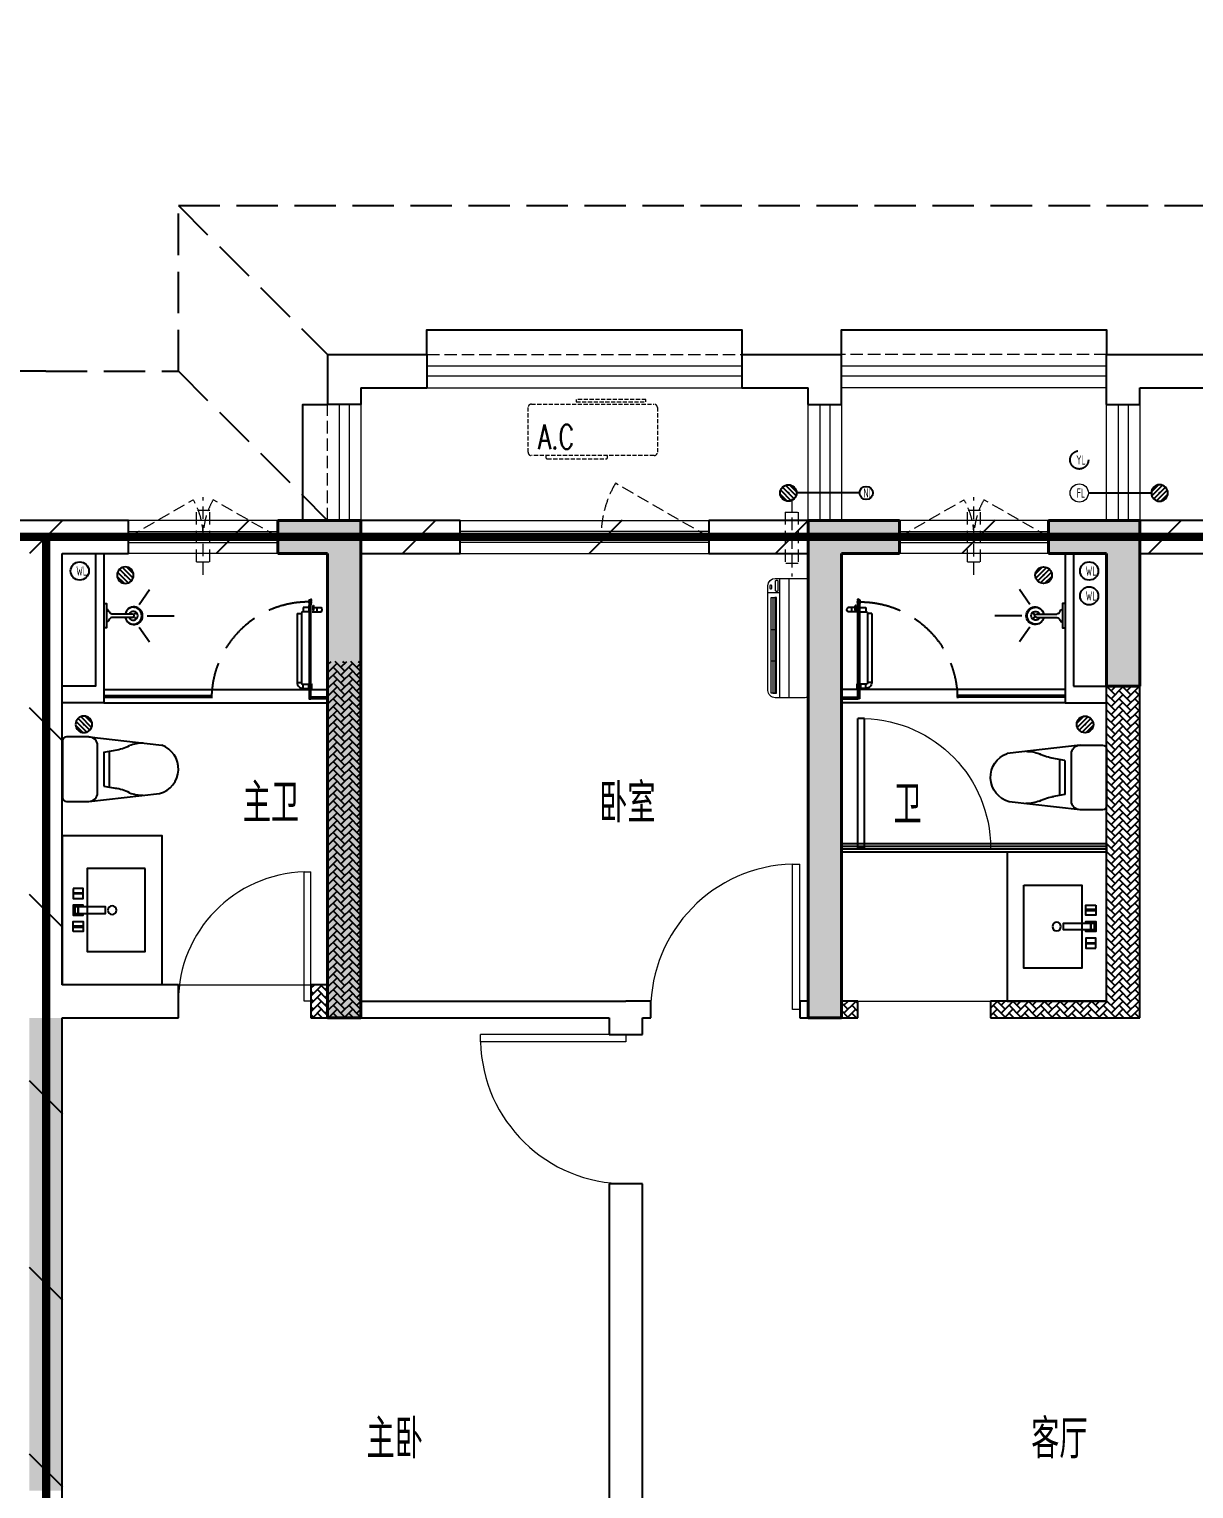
# Model space of a CAD drawing. Extents: x 3753737 to 4713801, y -857380 to 24339.
# Drawn here: x 4149913 to 4156940, y -772402 to -763600 of the extents above; entities that cross this region are included whole.
import ezdxf

# ---------------------------------------------------------------- set-up
doc = ezdxf.new("R2010")
doc.units = 0
doc.header["$LTSCALE"] = 1000
doc.header["$MEASUREMENT"] = 0
for name, pattern in [('CENTER2', [1.125, 0.75, -0.125, 0.125, -0.125]), ('DASH', [0.35, 0.25, -0.1]), ('HIDDEN', [0.375, 0.25, -0.125])]:
    doc.linetypes.add(name, pattern=pattern)
doc.layers.get('0').update_dxf_attribs({"linetype": 'CONTINUOUS'})
for name, color, linetype in [('!!电气', 1, 'CONTINUOUS'), ('CURTWALL', 4, 'CONTINUOUS'), ('IP-bath&kitchen-JOHNSON', 4, 'CONTINUOUS'), ('LVTRY', 252, 'CONTINUOUS'), ('P-bath&kitchen-JOHNSON', 4, 'CONTINUOUS'), ('SHTLN', 4, 'CONTINUOUS'), ('VPIPE-中水', 122, 'CONTINUOUS'), ('VPIPE-凝结', 150, 'CONTINUOUS'), ('VPIPE-雨水', 4, 'DASH'), ('WALL', 252, 'CONTINUOUS'), ('WIRE-接地', 2, 'CONTINUOUS'), ('保温', 6, 'CONTINUOUS'), ('卫生间', 6, 'CONTINUOUS'), ('看线', 185, 'CONTINUOUS')]:
    doc.layers.add(name, color=color, linetype=linetype)
for name, color, linetype, lineweight in [('COLUMN', 252, 'CONTINUOUS', 40), ('PUB_HATCH', 8, 'CONTINUOUS', 9), ('PUB_TEXT', 7, 'CONTINUOUS', 20), ('VPIPE-废水', 31, 'TG_F', 18), ('WINDOW', 146, 'CONTINUOUS', 20), ('平面-栏杆', 56, 'CONTINUOUS', 15), ('平面-看线', 252, 'CONTINUOUS', 15), ('平面-空调室内机', 176, 'CONTINUOUS', 9), ('平面-空调预留孔', 252, 'CONTINUOUS', 15)]:
    doc.layers.add(name, color=color, linetype=linetype, lineweight=lineweight)
doc.styles.add('_TCH_DIM', font='SIMPLEX', dxfattribs={"bigfont": 'GBCBIG'})
doc.styles.get("Standard").update_dxf_attribs({"font": 'gbenor.shx', "bigfont": 'gbcbig.shx'})
doc.styles.add('TG_LINETYPE', font='SIMPLEX', dxfattribs={"width": 0.8, "height": 3, "bigfont": 'HZTXT'})
doc.linetypes.add('TG_F', pattern='A,2,-0.3,["F",TG_LINETYPE,S=0.1,R=0,X=-0.23,Y=-0.15],0', length=2.3)
pattern_1 = [(45, (0, 0), (0, 47.4157523), [100.584, -33.528]), (135, (23.708, 23.708), (3e-15, 47.4157523), [100.584, -33.528])]

# ---------------------------------------------------------------- blocks, each defined once
blk = doc.blocks.new('rrrrrrrrrrrra')
at = {"color": 8}
for p, q in [((-112.4, 458.7), (-112.4, 324.3)), ((252.6, 483.7), (-87.4, 483.7)), ((277.6, 324.3), (277.6, 458.7)), ((-112.4, 324.3), (-63.7, -103.4)), ((-59.1, 271.1), (224.3, 271.1)), ((277.6, 324.3), (227.5, -115.6)), ((-20.6, 232.4), (-34.2, 153.6)), ((191.3, 200.5), (-26.1, 200.5)), ((185.8, 232.4), (-20.6, 232.4)), ((185.8, 232.4), (199.4, 153.6))]:
    blk.add_line(p, q, dxfattribs=at)
for centre, radius, start, end in [((-87.4, 458.7), 25, 90, 180), ((252.6, 458.7), 25, 0, 90), ((-59.1, 324.3), 53.3, 180, 270), ((224.3, 324.3), 53.3, 270, 0), ((-322.6, 209.8), 293.8, 333.53685, 351.48282), ((487.8, 209.8), 293.8, 188.51718, 206.46315), ((149, -3.2), 224.1, 158.52022, 180), ((16.2, -3.2), 224.1, 0, 21.47978), ((83.8, -63.6), 152.8, 195.07732, 340.11812)]:
    blk.add_arc(centre, radius, start, end, dxfattribs=at)
blk = doc.blocks.new('A$C1E0F638F')
for points in [[(499.7, 435.1), (499.7, 85.1), (0, 85.1), (0, 435.1)], [(269.9, 30), (229.9, 30), (229.9, 195), (269.9, 195)], [(119.9, 0), (179.9, 0), (179.9, 60), (119.9, 60)], [(146.9, 55), (152.9, 55), (152.9, 5), (146.9, 5)], [(229.9, 30), (269.9, 30), (269.9, 10), (229.9, 10)], [(379.9, 0), (319.9, 0), (319.9, 60), (379.9, 60)], [(352.9, 55), (346.9, 55), (346.9, 5), (352.9, 5)]]:
    blk.add_lwpolyline(points, close=True)
blk.add_lwpolyline([(269.9, 60), (279.9, 60), (279.9, 0), (219.9, 0), (219.9, 60), (229.9, 60)])
blk.add_circle((249.9, 236.3), 26)
blk = doc.blocks.new('$lvtry$00000171')
for p, q in [((-74, 11), (-11, 74)), ((-70, -27), (27, 70)), ((-53, -53), (53, 53)), ((-27, -70), (70, 27)), ((11, -74), (74, -11))]:
    blk.add_line(p, q)
blk.add_circle((0, 0), 75)
blk.add_point((0, 0))
blk = doc.blocks.new('A$C5DCB2F21')
at = {"layer": 'IP-bath&kitchen-JOHNSON', "color": 8}
for p, q in [((73.6, 0), (-73.6, 0)), ((-10.5, -173.5), (-10.5, -49.3)), ((10.6, -173.5), (10.6, -49.3)), ((-68.3, -213.2), (-157.7, -275)), ((-0.1, -261.4), (-0.1, -424.7)), ((68.2, -213.2), (157.6, -275))]:
    blk.add_line(p, q, dxfattribs=at)
blk.add_lwpolyline([(73.6, 0), (73.6, -15.8), (-73.6, -15.8), (-73.6, 0)], dxfattribs=at)
for points in [[(-26.3, -30.7, -0.364142), (-37.8, -15.8, -0.020495)], [(-10.5, -49.4, 0.214893), (-26.3, -30.7, 7.649644)], [(10.6, -49.3, -0.21439), (26.3, -30.7, -7.649644)], [(26.3, -30.7, 0.364142), (37.8, -15.8, 0.020495)]]:
    blk.add_lwpolyline(points, format="xyb", dxfattribs=at)
blk.add_arc((0, -173.5), 10.5, 180, 0, dxfattribs=at)
for centre, major_axis, ratio, start_param, end_param in [((0, -181.3), (53.6, 0), 0.987577, 1.76809, 7.656688), ((0, -178.8), (-51, 0), 0.990052, -1.36297, 4.504563), ((0, -177.8), (-26.8, 0), 0.994812, -1.167677, 4.309269), ((-12.4, -164.7), (0, 1.43), 0.85, -1.570796, 4.712389), ((12.5, -164.7), (0, 1.43), 0.85, 4.712389, 10.995574), ((-12.4, -189.2), (0, 1.43), 0.85, 4.712389, 10.995574), ((12.5, -189.2), (0, 1.43), 0.85, 4.712389, 10.995574)]:
    blk.add_ellipse(centre, major_axis=major_axis, ratio=ratio, start_param=start_param, end_param=end_param, dxfattribs=at)
blk = doc.blocks.new('GDGDRGDGRD')
blk.add_hatch(color=252).paths.add_polyline_path([(491782.3, 524769), (491781.2, 524771.8), (491772.9, 524768.4), (491774, 524765.6)])
at = {"color": 252}
for p, q in [((491771.2, 524768.2), (491783, 524773.1)), ((491771.9, 524767.9), (491772.4, 524768.2)), ((491772, 524751.9), (491774.2, 524751.4)), ((491774.2, 524751.4), (491772.1, 524751.5)), ((491782.8, 524759.9), (491772.3, 524759.9)), ((491772.4, 524768.2), (491773.7, 524764.9)), ((491782.8, 524761.2), (491772.4, 524761.2)), ((491772.6, 524759.9), (491772.6, 524740.3)), ((491773.7, 524764.9), (491783, 524768.8)), ((491777.6, 524770.8), (491777.6, 524731.7)), ((491783.2, 524752), (491781, 524751.5)), ((491781, 524751.5), (491783.1, 524751.5)), ((491781.6, 524772), (491783.3, 524772.7)), ((491781.6, 524772), (491783, 524768.8)), ((491782.6, 524759.9), (491782.6, 524738.5))]:
    blk.add_line(p, q, dxfattribs=at)
for centre, radius, start, end in [((491783.7, 524755), 13.5, 155.15235, 208.97795), ((491771.6, 524767.3), 1, 111.52657, 175.76516), ((491791.1, 524766.6), 20.5, 177.99149, 196.90025), ((491772.1, 524767.5), 0.5, 112.73297, 178.05418), ((491791.1, 524766.7), 19.5, 177.46581, 196.24837), ((491786.2, 524755.4), 14.6, 161.89734, 193.71468), ((491772.3, 524748.7), 0.5, 208.97795, 24.22835), ((491781.4, 524752.8), 9.42, 188.01541, 204.22835), ((491782.7, 524748.6), 0.5, 155.41865, 330.15022), ((491771.6, 524753.7), 11.7, 335.41865, 349.51767), ((491806.6, 524764.1), 24, 160.76087, 187.04874), ((491771.3, 524755.4), 12.4, 343.94508, 21.34777), ((491783.4, 524772), 1.17, 340.04011, 112.53297), ((491771.5, 524755), 13.4, 330.15022, 25.08154), ((491783.5, 524772.2), 0.5, 340.76087, 112.53297), ((491803.9, 524764.6), 20.6, 160.04011, 190.84731)]:
    blk.add_arc(centre, radius, start, end, dxfattribs=at)
blk.add_open_spline([(491772.6, 524740.3), (491773.5, 524739.5), (491775.3, 524737.9), (491778.5, 524741.7), (491781, 524739.7), (491782.6, 524738.5)], degree=3, knots=[0, 0, 0, 0, 3.066329, 6.218313, 11.124135, 11.124135, 11.124135, 11.124135])
at = {"layer": 'IP-bath&kitchen-JOHNSON', "color": 252}
for p, q in [((490532.6, 524228.1), (491882.6, 524228.1)), ((490532.6, 524193.1), (491182.6, 524193.1)), ((490532.6, 524183.1), (491182.6, 524183.1)), ((490532.6, 524148.1), (491882.6, 524148.1)), ((491182.6, 524183.1), (491182.6, 524193.1)), ((491882.6, 524183.1), (491782.6, 524183.1)), ((491782.6, 524173.1), (491782.6, 524183.1)), ((491882.6, 524173.1), (491782.6, 524173.1))]:
    blk.add_line(p, q, dxfattribs=at)
for points in [[(490532.6, 525048.5), (490532.6, 524148.1), (490282.6, 524148.1)], [(490482.6, 525048.5), (490482.6, 524248.1), (490282.6, 524248.1)]]:
    blk.add_lwpolyline(points, dxfattribs=at)
at = {"layer": 'LVTRY', "color": 252}
blk.add_lwpolyline([(490882.6, 522448.5), (490282.6, 522448.5), (490282.6, 523348.5), (490882.6, 523348.5)], close=True, dxfattribs=at)
at = {"layer": 'P-bath&kitchen-JOHNSON', "color": 252}
for p, q in [((491772.5, 524735.5), (491778.8, 524735.5)), ((491772.5, 524705.5), (491772.5, 524735.5)), ((491775.4, 524735.5), (491777.7, 524733.2)), ((491775.4, 524716.5), (491775.4, 524735.5)), ((491777.7, 524718), (491777.7, 524733.2)), ((491778.8, 524735.5), (491780.5, 524733.8)), ((491778.8, 524733.2), (491778.8, 524735.5)), ((491780.5, 524733.2), (491780.5, 524733.8)), ((491794.2, 524735.5), (491797.1, 524735.5)), ((491794.2, 524735.5), (491794.2, 524705.5)), ((491797.1, 524735.5), (491799.4, 524733.2)), ((491797.1, 524735.5), (491797.1, 524718.1)), ((491799.4, 524707.9), (491799.4, 524733.2)), ((491699.5, 524686.9), (491699.5, 524271.2)), ((491699.5, 524686.9), (491724.8, 524686.9)), ((491724.8, 524686.9), (491724.8, 524271.2)), ((491735.2, 524722.6), (491735.2, 524697.2)), ((491766.9, 524722.6), (491735.2, 524722.6)), ((491766.9, 524697.2), (491735.2, 524697.2)), ((491772.5, 524705.5), (491778.8, 524705.5)), ((491775.4, 524724.6), (491775.4, 524705.5)), ((491775.4, 524705.5), (491777.7, 524707.8)), ((491777.7, 524718), (491777.7, 524707.8)), ((491778.8, 524707.8), (491778.8, 524705.5)), ((491778.8, 524705.5), (491780.5, 524707.3)), ((491780.5, 524707.8), (491780.5, 524707.3)), ((491788.8, 524722.6), (491843.5, 524722.6)), ((491788.8, 524697.2), (491843.5, 524697.2)), ((491794.2, 524705.5), (491797.1, 524705.5)), ((491797.1, 524705.5), (491797.1, 524723)), ((491797.1, 524705.5), (491799.4, 524707.9)), ((491820.4, 524697.2), (491820.4, 524722.6)), ((491699.5, 524271.2), (491724.8, 524271.2)), ((491735.2, 524235.5), (491735.2, 524260.8)), ((491735.2, 524260.8), (491766.9, 524260.8)), ((491735.2, 524235.5), (491766.9, 524235.5)), ((491769.2, 524263.1), (491766.9, 524260.8)), ((491766.9, 524260.8), (491766.9, 524235.5)), ((491769.2, 524233.2), (491766.9, 524235.5)), ((491769.2, 524263.1), (491769.2, 524233.2)), ((491772, 524263.1), (491769.2, 524263.1)), ((491772, 524233.2), (491769.2, 524233.2)), ((491772, 524263.1), (491772, 524233.2)), ((491783.6, 524263.1), (491786.4, 524263.1)), ((491783.6, 524233.2), (491783.6, 524263.1)), ((491783.6, 524233.2), (491786.4, 524233.2)), ((491786.4, 524233.2), (491786.4, 524263.1)), ((491786.4, 524263.1), (491788.2, 524261.4)), ((491788.2, 524234.9), (491788.2, 524261.4))]:
    blk.add_line(p, q, dxfattribs=at)
blk.add_lwpolyline([(491782.6, 524173.1), (491782.6, 524759.9), (491772.6, 524759.9), (491772.6, 524173.2)], close=True, dxfattribs=at)
at = {"layer": 'P-bath&kitchen-JOHNSON', "color": 252, "linetype": 'DASH'}
blk.add_arc((491768.7, 524170.7), 586.2, 89.79672, 179.39224, dxfattribs=at)
at = {"layer": 'P-bath&kitchen-JOHNSON', "color": 252}
blk.add_arc((491834.9, 524709.9), 15.3, 304.05298, 55.96165, dxfattribs=at)
for centre, major_axis, start_param, end_param in [((491735.2, 524686.9), (0, 10.4), 0, 1.570796), ((491735.2, 524271.2), (0, 35.7), 1.570796, 3.141593), ((491735.2, 524271.2), (0, 10.4), 1.570796, 3.141593)]:
    blk.add_ellipse(centre, major_axis=major_axis, ratio=1, start_param=start_param, end_param=end_param, dxfattribs=at)
at = {"layer": 'IP-bath&kitchen-JOHNSON', "color": 252, "rotation": 90.008488524447}
blk.add_blockref('A$C5DCB2F21', (490532.6, 524673.5), dxfattribs=at)
at = {"layer": 'LVTRY', "color": 252, "xscale": -0.6666666667107826, "yscale": 0.6666666667107826}
for p in [(490662.6, 524918.5), (490412.6, 524018.5)]:
    blk.add_blockref('$lvtry$00000171', p, dxfattribs=at)
at = {"layer": 'LVTRY', "color": 252, "extrusion": (0, 0, -1), "xscale": -1, "zscale": -1, "rotation": 270}
blk.add_blockref('rrrrrrrrrrrra', (-490766.3, 523665.7), dxfattribs=at)
at = {"layer": 'LVTRY', "color": 252, "xscale": -1, "rotation": 270}
blk.add_blockref('A$C1E0F638F', (490347.5, 522648.8), dxfattribs=at)
blk = doc.blocks.new('GFDGFSDFGD')
at = {"layer": 'PUB_HATCH'}
for points in [[(447016.7, 373023.7), (447016.7, 372823.7), (447316.6, 372823.7), (447316.6, 370023.7), (447516.6, 370023.7), (447516.6, 373023.7)], [(450766.6, 373023.7), (450216.6, 373023.7), (450216.6, 370023.7), (450416.6, 370023.7), (450416.6, 372823.7), (450766.6, 372823.7)], [(451666.7, 373023.7), (451666.7, 372823.7), (452016.6, 372823.7), (452016.6, 372023.7), (452216.6, 372023.7), (452216.6, 373023.7)]]:
    blk.add_hatch(color=256, dxfattribs=at).paths.add_polyline_path(points)
at = {"layer": 'COLUMN', "color": 252}
for p, q in [((447016.7, 373023.7), (447016.7, 372823.7)), ((447516.6, 373023.7), (447016.7, 373023.7)), ((447516.6, 370023.7), (447516.6, 373023.7)), ((450766.6, 373023.7), (450216.6, 373023.7)), ((450216.6, 373023.7), (450216.6, 370023.7)), ((450766.6, 372823.7), (450766.6, 373023.7)), ((451666.7, 373023.7), (451666.7, 372823.7)), ((452216.6, 373023.7), (451666.7, 373023.7)), ((452216.6, 372023.7), (452216.6, 373023.7)), ((447016.7, 372823.7), (447316.6, 372823.7)), ((447316.6, 372823.7), (447316.6, 370023.7)), ((450416.6, 370023.7), (450416.6, 372823.7)), ((450416.6, 372823.7), (450766.6, 372823.7)), ((451666.7, 372823.7), (452016.6, 372823.7)), ((452016.6, 372823.7), (452016.6, 372023.7)), ((452016.6, 372023.7), (452216.6, 372023.7)), ((447316.6, 370023.7), (447516.6, 370023.7)), ((450216.6, 370023.7), (450416.6, 370023.7))]:
    blk.add_line(p, q, dxfattribs=at)
blk = doc.blocks.new('GDFGDGRD')
at = {"layer": '保温', "linetype": 'ByBlock', "ltscale": 10}
h = blk.add_hatch(dxfattribs=at)
h.set_pattern_fill('AR-HBONE', color=251, scale=55)
h.set_pattern_definition(pattern_1)
h.paths.add_polyline_path([(443716.5, 370023.7), (443716.5, 372173.7), (443916.5, 372173.7), (443916.5, 370023.7)])
h = blk.add_hatch(dxfattribs=at)
h.set_pattern_fill('AR-HBONE', color=251, scale=55)
h.set_pattern_definition(pattern_1)
h.paths.add_polyline_path([(439016.6, 370023.7), (439016.6, 372023.7), (439216.6, 372023.7), (439216.6, 370023.7)])
h = blk.add_hatch(dxfattribs=at)
h.set_pattern_fill('AR-HBONE', color=251, scale=55)
h.set_pattern_definition(pattern_1)
h.paths.add_polyline_path([(443916.5, 370023.7), (443916.5, 370223.7), (444016.5, 370223.7), (444016.5, 370023.7)])
h = blk.add_hatch(dxfattribs=at)
h.set_pattern_fill('AR-HBONE', color=251, scale=55)
h.set_pattern_definition(pattern_1)
h.paths.add_polyline_path([(439216.6, 370023.7), (439216.6, 370123.7), (439916.6, 370123.7), (439916.6, 370023.7)])
h = blk.add_hatch(dxfattribs=at)
h.set_pattern_fill('AR-HBONE', color=251, scale=55)
h.set_pattern_definition(pattern_1)
h.paths.add_polyline_path([(440716.6, 370023.7), (440716.6, 370123.7), (440816.6, 370123.7), (440816.6, 370023.7)])
at = {"layer": '保温', "color": 251, "linetype": 'ByBlock', "ltscale": 10}
blk.add_line((443716.5, 370123.7), (443716.5, 370023.7), dxfattribs=at)
blk = doc.blocks.new('A$C001338C2')
at = {"color": 8}
for p, q in [((0, 249), (0, 22)), ((845, 304), (55, 304)), ((109, 215), (109, 304)), ((900, 22), (900, 249)), ((22, 0), (878, 0))]:
    blk.add_line(p, q, dxfattribs=at)
at = {"color": 8, "lineweight": 5}
for p, q in [((865, 279), (144, 279)), ((144, 279), (144, 266)), ((387, 279), (144, 279)), ((144, 279), (144, 253)), ((144, 266), (865, 266)), ((144, 240), (144, 253)), ((144, 253), (865, 253)), ((865, 240), (144, 240)), ((387, 240), (387, 279)), ((622, 240), (387, 240)), ((865, 279), (622, 279)), ((622, 279), (622, 240)), ((865, 253), (865, 279)), ((865, 266), (865, 240)), ((900, 215), (0, 215)), ((900, 143), (0, 143))]:
    blk.add_line(p, q, dxfattribs=at)
at = {"color": 8}
for points in [[(89, 226), (22, 226, -0.414214), (17, 232), (17, 243, -0.414214), (22, 249), (89, 249, -0.414214), (95, 243), (95, 232, -0.414214)], [(73, 275), (57, 275, -0.414214), (51, 281), (51, 283, -0.414214), (57, 289), (73, 289, -0.414214), (79, 283), (79, 281, -0.414214)]]:
    blk.add_lwpolyline(points, format="xyb", close=True, dxfattribs=at)
for centre, radius, start, end in [((55, 249), 55, 90, 180), ((845, 249), 55, 360, 90), ((22, 22), 22, 180, 270), ((878, 22), 22, 270, 360)]:
    blk.add_arc(centre, radius, start, end, dxfattribs=at)
blk = doc.blocks.new('dongkong')
at = {"layer": '平面-空调预留孔', "color": 8, "linetype": 'HIDDEN', "ltscale": 0.3}
for p, q in [((-603796, 210899.9), (-603796, 210431.5)), ((-603836, 210821), (-603836, 210510.8)), ((-603836, 210821), (-603756, 210821)), ((-603756, 210821), (-603756, 210510.8))]:
    blk.add_line(p, q, dxfattribs=at)
blk.add_lwpolyline([(-603756, 210510.8), (-603836, 210510.8)], dxfattribs=at)
blk = doc.blocks.new('DSGDFGF')
blk.add_hatch(color=252).paths.add_polyline_path([(677792.1, 343575.9), (677790.9, 343578.7), (677782.6, 343575.2), (677783.8, 343572.5)])
at = {"color": 252}
for p, q in [((677781, 343575.1), (677792.8, 343580)), ((677781.6, 343574.8), (677782.2, 343575)), ((677782.2, 343575), (677783.5, 343571.8)), ((677783.5, 343571.8), (677792.7, 343575.6)), ((677787.3, 343577.7), (677787.3, 343538.6)), ((677791.4, 343578.9), (677793.1, 343579.6)), ((677791.4, 343578.9), (677792.7, 343575.6)), ((677781.8, 343558.8), (677784, 343558.3)), ((677784, 343558.3), (677781.8, 343558.3)), ((677792.6, 343568.1), (677782.1, 343568.1)), ((677792.6, 343566.8), (677782.1, 343566.8)), ((677782.3, 343566.8), (677782.3, 343547.2)), ((677792.9, 343558.9), (677790.7, 343558.4)), ((677790.7, 343558.4), (677792.9, 343558.4)), ((677792.3, 343566.8), (677792.3, 343545.4)), ((676468.9, 342807.1), (676404.1, 342871.9)), ((676471.8, 342832.4), (676429.4, 342874.8)), ((676415.3, 342775.8), (676372.8, 342818.3)), ((676440.6, 342778.8), (676375.8, 342843.6)), ((676457.7, 342790), (676387, 342860.7)), ((677752.3, 342860.3), (677792.3, 342860.3)), ((677752.3, 342080.3), (677752.3, 342860.3)), ((677792.3, 342080.3), (677792.3, 342860.3)), ((676451.7, 342700.2), (676317.3, 342700.2)), ((676451.7, 342700.2), (676891.6, 342650.1)), ((676292.3, 342675.2), (676292.3, 342335.2)), ((676505, 342363.4), (676505, 342646.9)), ((676543.6, 342608.4), (676622.4, 342622)), ((676543.6, 342608.4), (676543.6, 342402)), ((676575.6, 342613.9), (676575.6, 342396.5)), ((676451.7, 342310.2), (676879.4, 342358.9)), ((676543.6, 342402), (676622.4, 342388.4)), ((676317.3, 342310.2), (676451.7, 342310.2)), ((677792.3, 342080.3), (677752.3, 342080.3))]:
    blk.add_line(p, q, dxfattribs=at)
for points in [[(676792.3, 341855.3), (676442.3, 341855.3), (676442.3, 341355.6), (676792.3, 341355.6)], [(676357.2, 341735.5), (676357.2, 341675.5), (676417.2, 341675.5), (676417.2, 341735.5)], [(676412.2, 341708.5), (676412.2, 341702.5), (676362.2, 341702.5), (676362.2, 341708.5)], [(676387.2, 341585.5), (676387.2, 341625.5), (676367.2, 341625.5), (676367.2, 341585.5)], [(676387.2, 341625.5), (676387.2, 341585.5), (676552.2, 341585.5), (676552.2, 341625.5)], [(676357.2, 341475.5), (676357.2, 341535.5), (676417.2, 341535.5), (676417.2, 341475.5)], [(676412.2, 341502.5), (676412.2, 341508.5), (676362.2, 341508.5), (676362.2, 341502.5)]]:
    blk.add_lwpolyline(points, close=True, dxfattribs=at)
blk.add_lwpolyline([(676417.2, 341625.5), (676417.2, 341635.5), (676357.2, 341635.5), (676357.2, 341575.5), (676417.2, 341575.5), (676417.2, 341585.5)], dxfattribs=at)
blk.add_circle((676593.5, 341605.5), 26, dxfattribs=at)
for centre, radius, start, end in [((677800.8, 343573.5), 20.5, 177.99149, 196.90025), ((677781.4, 343574.2), 1, 111.52657, 175.76516), ((677800.9, 343573.5), 19.5, 177.46581, 196.24837), ((677781.9, 343574.4), 0.5, 112.73297, 178.05418), ((677816.4, 343571), 24, 160.76087, 187.04874), ((677793.2, 343578.9), 1.17, 340.04011, 112.53297), ((677793.2, 343579.1), 0.5, 340.76087, 112.53297), ((677813.7, 343571.4), 20.6, 160.04011, 190.84731), ((677793.5, 343561.9), 13.5, 155.15235, 208.97795), ((677796, 343562.2), 14.6, 161.89734, 193.71468), ((677782.1, 343555.6), 0.5, 208.97795, 24.22835), ((677791.2, 343559.6), 9.42, 188.01541, 204.22835), ((677781.4, 343560.5), 11.7, 335.41865, 349.51767), ((677792.5, 343555.5), 0.5, 155.41865, 330.15022), ((677781, 343562.3), 12.4, 343.94508, 21.34777), ((677781.3, 343561.9), 13.4, 330.15022, 25.08154), ((676317.3, 342675.2), 25, 90, 180), ((676451.7, 342646.9), 53.3, 0, 90), ((676566.3, 342910.4), 293.8, 278.51718, 296.46315), ((676779.2, 342438.8), 224.1, 90, 111.47978), ((676839.7, 342506.4), 152.8, 285.07732, 70.11812), ((676451.7, 342363.4), 53.3, 270, 0), ((676566.3, 342100), 293.8, 63.53685, 81.48282), ((676779.2, 342571.5), 224.1, 248.52022, 270), ((676317.3, 342335.2), 25, 180, 270)]:
    blk.add_arc(centre, radius, start, end, dxfattribs=at)
at = {"color": 252, "lineweight": 13}
blk.add_arc((677772.3, 342080.3), 780, 91.46928, 180, dxfattribs=at)
at = {"color": 252, "extrusion": (0, 0, -1)}
blk.add_ellipse((676422.3, 342825.3), major_axis=(-35.4, 35.4), ratio=1, start_param=5.497787, end_param=11.780972, dxfattribs=at)
at = {"color": 252}
blk.add_open_spline([(677782.3, 343547.2), (677783.2, 343546.4), (677785, 343544.8), (677788.2, 343548.5), (677790.8, 343546.6), (677792.3, 343545.4)], degree=3, knots=[0, 0, 0, 0, 3.066329, 6.218313, 11.124135, 11.124135, 11.124135, 11.124135], dxfattribs=at)
blk.add_point((676422.3, 342825.3), dxfattribs=at)
at = {"layer": 'CURTWALL', "color": 252}
for p, q in [((676292.3, 342105.3), (677892.3, 342105.3)), ((676292.3, 342105.3), (676292.3, 342055.3)), ((676292.3, 342088.7), (677892.3, 342088.7)), ((677892.3, 342105.3), (677892.3, 342055.3)), ((676292.3, 342072), (677892.3, 342072)), ((676292.3, 342055.3), (677892.3, 342055.3))]:
    blk.add_line(p, q, dxfattribs=at)
at = {"layer": 'IP-bath&kitchen-JOHNSON', "color": 252}
for p, q in [((676492.3, 343855.3), (676492.3, 343055)), ((676542.3, 343855.3), (676542.3, 342955)), ((676755.5, 343548.5), (676817.3, 343638)), ((676542.3, 343553.9), (676542.4, 343406.7)), ((676715.9, 343490.9), (676591.6, 343490.9)), ((676715.9, 343469.9), (676591.6, 343469.9)), ((676755.5, 343412.1), (676817.3, 343322.7)), ((676803.7, 343480.3), (676967, 343480.3)), ((676492.3, 343055), (676292.3, 343055)), ((676542.3, 342955), (676292.3, 342955)), ((676542.3, 343035), (677892.3, 343035)), ((676542.3, 343000), (677192.3, 343000)), ((676542.3, 342990), (677192.3, 342990)), ((676542.3, 342955), (677892.3, 342955)), ((677192.3, 342990), (677192.3, 343000)), ((677892.3, 342990), (677792.3, 342990)), ((677792.3, 342980), (677792.3, 342990)), ((677892.3, 342980), (677792.3, 342980))]:
    blk.add_line(p, q, dxfattribs=at)
blk.add_lwpolyline([(676542.3, 343553.9), (676558.1, 343553.9), (676558.1, 343406.7), (676542.4, 343406.7)], dxfattribs=at)
for points in [[(676573, 343506.6, 0.364142), (676558.1, 343518.1, 0.020495)], [(676591.6, 343490.9, -0.21439), (676573, 343506.6, -7.649644)], [(676573, 343454, -0.364142), (676558.1, 343442.6, -0.020495)], [(676591.8, 343469.9, 0.214893), (676573, 343454, 7.649644)]]:
    blk.add_lwpolyline(points, format="xyb", dxfattribs=at)
blk.add_arc((676715.9, 343480.4), 10.5, 270.00849, 90.00849, dxfattribs=at)
for centre, major_axis, ratio, start_param, end_param in [((676723.6, 343480.4), (0, 53.6), 0.987577, 1.76809, 7.656688), ((676721.1, 343480.4), (0, -51), 0.990052, -1.36297, 4.504563), ((676720.1, 343480.4), (0, -26.8), 0.994812, -1.167677, 4.309269), ((676707.1, 343492.9), (-1.43, 0), 0.85, 4.712389, 10.995574), ((676731.5, 343492.9), (-1.43, 0), 0.85, 4.712389, 10.995574), ((676707.1, 343467.9), (-1.43, 0), 0.85, -1.570796, 4.712389), ((676731.5, 343467.9), (-1.43, 0), 0.85, 4.712389, 10.995574)]:
    blk.add_ellipse(centre, major_axis=major_axis, ratio=ratio, start_param=start_param, end_param=end_param, dxfattribs=at)
at = {"layer": 'LVTRY', "color": 252}
for p, q in [((676292.3, 341155.3), (676292.3, 342055.3)), ((676292.3, 342055.3), (676892.3, 342055.3)), ((676892.3, 342055.3), (676892.3, 341155.3)), ((676892.3, 341155.3), (676292.3, 341155.3))]:
    blk.add_line(p, q, dxfattribs=at)
at = {"layer": 'P-bath&kitchen-JOHNSON', "color": 252}
for p, q in [((677709.2, 343493.7), (677709.2, 343078.1)), ((677709.2, 343493.7), (677734.6, 343493.7)), ((677734.6, 343493.7), (677734.6, 343078.1)), ((677745, 343529.5), (677745, 343504.1)), ((677776.6, 343529.5), (677745, 343529.5)), ((677776.6, 343504.1), (677745, 343504.1)), ((677782.2, 343542.4), (677788.6, 343542.4)), ((677782.2, 343512.4), (677782.2, 343542.4)), ((677782.2, 343512.4), (677788.6, 343512.4)), ((677792.3, 343566.8), (677782.3, 343566.8)), ((677782.3, 343566.8), (677782.3, 342980)), ((677785.1, 343542.4), (677787.4, 343540.1)), ((677785.1, 343523.3), (677785.1, 343542.4)), ((677785.1, 343531.5), (677785.1, 343512.4)), ((677785.1, 343512.4), (677787.4, 343514.7)), ((677787.4, 343524.9), (677787.4, 343540.1)), ((677787.4, 343524.9), (677787.4, 343514.7)), ((677788.6, 343542.4), (677790.3, 343540.6)), ((677788.6, 343540.1), (677788.6, 343542.4)), ((677788.6, 343514.7), (677788.6, 343512.4)), ((677788.6, 343512.4), (677790.3, 343514.1)), ((677790.3, 343540.1), (677790.3, 343540.6)), ((677790.3, 343514.7), (677790.3, 343514.1)), ((677792.3, 342980), (677792.3, 343566.8)), ((677798.5, 343529.5), (677853.2, 343529.5)), ((677798.5, 343504.1), (677853.2, 343504.1)), ((677803.9, 343542.4), (677806.8, 343542.4)), ((677803.9, 343542.4), (677803.9, 343512.4)), ((677803.9, 343512.4), (677806.8, 343512.4)), ((677806.8, 343542.4), (677809.1, 343540.1)), ((677806.8, 343542.4), (677806.8, 343524.9)), ((677806.8, 343512.4), (677806.8, 343529.8)), ((677806.8, 343512.4), (677809.1, 343514.7)), ((677809.1, 343514.7), (677809.1, 343540.1)), ((677830.2, 343504.1), (677830.2, 343529.5)), ((677709.2, 343078.1), (677734.6, 343078.1)), ((677744.9, 343042.3), (677744.9, 343067.7)), ((677744.9, 343067.7), (677776.6, 343067.7)), ((677744.9, 343042.3), (677776.6, 343042.3)), ((677778.9, 343070), (677776.6, 343067.7)), ((677776.6, 343067.7), (677776.6, 343042.3)), ((677778.9, 343040), (677776.6, 343042.3)), ((677778.9, 343070), (677778.9, 343040)), ((677781.8, 343070), (677778.9, 343070)), ((677781.8, 343070), (677781.8, 343040)), ((677793.3, 343070), (677796.2, 343070)), ((677793.3, 343040), (677793.3, 343070)), ((677796.2, 343040), (677796.2, 343070)), ((677796.2, 343070), (677797.9, 343068.3)), ((677797.9, 343041.8), (677797.9, 343068.3)), ((677781.8, 343040), (677778.9, 343040)), ((677782.3, 342980), (677792.3, 342980)), ((677793.3, 343040), (677796.2, 343040))]:
    blk.add_line(p, q, dxfattribs=at)
at = {"layer": 'P-bath&kitchen-JOHNSON', "color": 252, "linetype": 'DASH'}
blk.add_arc((677778.5, 342977.6), 586.2, 89.79672, 179.39224, dxfattribs=at)
at = {"layer": 'P-bath&kitchen-JOHNSON', "color": 252}
blk.add_arc((677844.7, 343516.8), 15.3, 304.05298, 55.96165, dxfattribs=at)
for centre, major_axis, start_param, end_param in [((677745, 343493.7), (0, 10.4), 0, 1.570796), ((677744.9, 343078.1), (0, 35.7), 1.570796, 3.141593), ((677744.9, 343078.1), (0, 10.4), 1.570796, 3.141593)]:
    blk.add_ellipse(centre, major_axis=major_axis, ratio=1, start_param=start_param, end_param=end_param, dxfattribs=at)
at = {"layer": 'LVTRY', "color": 252, "xscale": -0.6666666667107826, "yscale": 0.6666666667107826}
blk.add_blockref('$lvtry$00000171', (676672.3, 343725.3), dxfattribs=at)
blk = doc.blocks.new('A$C718F517F')
at = {"layer": '保温', "linetype": 'Continuous', "ltscale": 10}
h = blk.add_hatch(dxfattribs=at)
h.set_pattern_fill('HEX', color=251, scale=10, angle=90, style=0)
h.set_pattern_definition([(90, (-503782.455, -514000.21), (-16.49778, 1e-15), [9.525, -19.05]), (210, (-503782.455, -514000.21), (8.24889, -14.2874966), [9.525, -19.05]), (150, (-503782.455, -513990.684), (-8.24889, -14.2874966), [9.525, -19.05])])
h.paths.add_polyline_path([(0.1, 2048.3), (200.1, 2048.3), (200, 4900), (0, 4900)])
h = blk.add_hatch(dxfattribs=at)
h.set_pattern_fill('HEX', color=251, scale=10, angle=90, style=0)
h.set_pattern_definition([(90, (-503782.47, -516048.461), (-16.49778, 1e-15), [9.525, -19.05]), (210, (-503782.47, -516048.461), (8.24889, -14.2874966), [9.525, -19.05]), (150, (-503782.47, -516038.936), (-8.24889, -14.2874966), [9.525, -19.05])])
h.paths.add_polyline_path([(0.1, 0), (200.1, 0), (200.1, 398.3), (0.1, 398.3)])
at = {"layer": '保温', "color": 251, "linetype": 'ByBlock', "ltscale": 10}
blk.add_line((0, 0), (200, 0), dxfattribs=at)
blk = doc.blocks.new('A$C148B7D8E')
at = {"layer": '卫生间', "color": 252, "linetype": 'DASH'}
for p, q in [((24300, 10000), (23400, 9100)), ((24300, 9000), (23400, 8100))]:
    blk.add_line(p, q, dxfattribs=at)
blk.add_lwpolyline([(25100, 9000), (24300, 9000), (24300, 10000), (17900, 10000), (17900, 10800), (16100, 10800), (16100, 12200)], dxfattribs=at)
blk = doc.blocks.new('rtyryrtyeeretee')
at = {"layer": '平面-空调预留孔', "color": 252, "linetype": 'DASH', "ltscale": 0.1}
for p, q in [((669748.9, 343882), (669748.9, 343872)), ((669758.9, 343862), (670111.7, 343862)), ((670121.7, 343872), (670121.7, 343882))]:
    blk.add_line(p, q, dxfattribs=at)
blk.add_lwpolyline([(670402, 343882), (669662, 343882, -0.414214), (669642, 343902), (669642, 344172, -0.414214), (669662, 344192), (670402, 344192, -0.414214), (670422, 344172), (670422, 343902, -0.414214)], format="xyb", close=True, dxfattribs=at)
blk.add_lwpolyline([(670352.8, 344221.1), (669933, 344221.1), (669933, 344206), (670352.8, 344206)], close=True, dxfattribs=at)
for centre, start, end in [((669758.9, 343872), 180, 270), ((670111.7, 343872), 270, 0)]:
    blk.add_arc(centre, 10, start, end, dxfattribs=at)
at = {"layer": '平面-空调预留孔', "color": 252, "linetype": 'DASH', "ltscale": 0.1, "style": '_TCH_DIM', "width": 0.705882}
blk.add_text('A.C', height=146.88, dxfattribs=at).set_placement((669701.4, 343921.6))
blk = doc.blocks.new('$WINLIB2D$00000001')
at = {"color": 0}
for points in [[(-0.5, 0.5), (-0.5, -0.5)], [(-0.5, 0.5), (0.5, 0.5)], [(0.5, -0.5), (0.5, 0.5)], [(0.5, 0.1667), (-0.5, 0.1667)], [(0.5, -0.1667), (-0.5, -0.1667)], [(-0.5, -0.5), (0.5, -0.5)]]:
    blk.add_lwpolyline(points, dxfattribs=at)
blk = doc.blocks.new('$DorLib2D$00000001')
for p, q in [((0.45, 0.975), (0.5, 0.975)), ((0.45, 0), (0.45, 0.975)), ((0.5, 0), (0.5, 0.975)), ((0.5, 0), (0.45, 0))]:
    blk.add_line(p, q)
at = {"lineweight": 13}
blk.add_arc((0.475, 0), 0.975, 91.46928, 180, dxfattribs=at)
blk = doc.blocks.new('A$C66B635E3')
at = {"layer": 'VPIPE-中水', "color": 252, "linetype": 'Continuous'}
for centre in [(25205.1, 8895), (31294.8, 8895), (31294.8, 8745)]:
    blk.add_circle(centre, 55, dxfattribs=at)
at = {"layer": 'VPIPE-凝结', "color": 252, "ltscale": 0.1}
for p, q in [((29910, 9365.5), (29530, 9365.5)), ((31290, 9365.5), (31670, 9365.5))]:
    blk.add_line(p, q, dxfattribs=at)
at = {"layer": 'VPIPE-凝结', "color": 252}
blk.add_circle((29950, 9365.5), 40, dxfattribs=at)
at = {"layer": 'VPIPE-废水', "color": 252}
blk.add_circle((31235, 9365), 55, dxfattribs=at)
at = {"layer": 'VPIPE-雨水', "color": 252}
blk.add_circle((31235, 9565), 55, dxfattribs=at)
at = {"layer": 'WALL', "color": 252}
for p, q in [((26700, 10200), (26700, 9900)), ((26700, 10200), (27300, 10200)), ((27300, 10200), (27300, 10000)), ((29200, 10200), (29800, 10200)), ((29200, 10200), (29200, 10000)), ((29800, 9900), (29800, 10200)), ((31400, 10200), (32000, 10200)), ((31400, 9900), (31400, 10200)), ((26900, 10000), (26900, 9900)), ((26900, 10000), (27300, 10000)), ((29200, 10000), (29600, 10000)), ((29600, 9900), (29600, 10000)), ((31600, 10000), (32000, 10000)), ((31600, 9900), (31600, 10000)), ((26900, 9900), (26700, 9900)), ((29600, 9900), (29800, 9900)), ((31400, 9900), (31600, 9900)), ((25000, 9200), (24499.9, 9200)), ((25500.1, 9200), (25000, 9200)), ((25500.1, 9000), (25500.1, 9200)), ((26800, 9200), (26400.1, 9200)), ((26400.1, 9200), (26400.1, 9000)), ((27500, 9200), (26800, 9200)), ((27500, 9000), (27500, 9200)), ((29700, 9200), (29000, 9200)), ((29000, 9200), (29000, 9000)), ((30150, 9200), (29700, 9200)), ((30150, 9000), (30150, 9200)), ((31500, 9200), (31050, 9200)), ((31050, 9200), (31050, 9000)), ((32100, 9200), (31500, 9200)), ((25100, 6400), (25100, 9000)), ((25100, 9000), (25500.1, 9000)), ((26400.1, 9000), (26700, 9000)), ((26700, 9000), (26700, 6400)), ((26900, 9000), (27500, 9000)), ((26900, 9000), (26900, 6300)), ((29000, 9000), (29600, 9000)), ((29600, 6300), (29600, 9000)), ((29800, 9000), (30150, 9000)), ((29800, 6300), (29800, 9000)), ((31050, 9000), (31400, 9000)), ((31400, 6300), (31400, 9000)), ((31600, 6200), (31600, 9000)), ((31600, 9000), (32100, 9000)), ((25800, 6400), (25100, 6400)), ((25800, 6200), (25800, 6400)), ((26700, 6400), (26600, 6400)), ((26600, 6400), (26600, 6200)), ((26900, 6300), (28500, 6300)), ((28650, 6300), (28500, 6300)), ((28650, 6200), (28650, 6300)), ((29600, 6300), (29550, 6300)), ((29550, 6300), (29550, 6200)), ((29900, 6300), (29800, 6300)), ((29900, 6200), (29900, 6300)), ((31400, 6300), (30700, 6300)), ((30700, 6300), (30700, 6200)), ((25100, 1300), (25100, 6200)), ((25100, 6200), (25800, 6200)), ((26600, 6200), (26800, 6200)), ((26800, 6200), (28400, 6200)), ((28400, 6200), (28400, 6100)), ((28600, 6200), (28650, 6200)), ((28600, 6100), (28600, 6200)), ((29550, 6200), (29700, 6200)), ((29700, 6200), (29900, 6200)), ((30700, 6200), (31600, 6200)), ((28400, 6100), (28600, 6100)), ((28600, 5200), (28400, 5200)), ((28400, 5200), (28400, 1900)), ((28600, 1900), (28600, 5200))]:
    blk.add_line(p, q, dxfattribs=at)
at = {"layer": 'WINDOW', "color": 252}
for p, q in [((25800, 6400), (26600, 6400)), ((29900, 6300, 800), (30700, 6300, 800))]:
    blk.add_line(p, q, dxfattribs=at)
at = {"layer": 'WINDOW', "color": 252, "linetype": 'DASH'}
for p, q in [((29900, 6300), (29900, 6200)), ((30700, 6200), (30700, 6300))]:
    blk.add_line(p, q, dxfattribs=at)
at = {"layer": 'WINDOW', "color": 252, "linetype": 'DASH', "ltscale": 0.3}
for points in [[(29000, 9100), (28436.9, 9424.6, 0.131485), (28350, 9100)], [(25500.1, 9100), (25889.8, 9324.9, -0.131605), (25950.1, 9100)], [(26400.1, 9100), (26010.3, 9324.9, 0.131605), (25950.1, 9100)], [(30150.1, 9100), (30539.8, 9324.9, -0.131605), (30600.1, 9100)], [(31050.1, 9100), (30660.3, 9324.9, 0.131605), (30600.1, 9100)]]:
    blk.add_lwpolyline(points, format="xyb", dxfattribs=at)
at = {"layer": '平面-栏杆', "color": 252}
for points in [[(29200, 10130), (27300, 10130.3)], [(31400, 10130), (29800, 10130.3)], [(29200, 10070), (27300, 10070.3)], [(31400, 10070), (29800, 10070.3)], [(26770.3, 9900), (26770, 9200)], [(26830.3, 9900), (26830, 9200)], [(29670, 9900), (29669.7, 9200)], [(29730, 9900), (29729.7, 9200)], [(31470, 9900), (31469.7, 9200)], [(31530, 9900), (31529.7, 9200)]]:
    blk.add_lwpolyline(points, dxfattribs=at)
at = {"layer": '平面-看线', "color": 252, "linetype": 'DASH', "ltscale": 0.3}
blk.add_line((26700, 9200), (26700.3, 9900), dxfattribs=at)
at = {"layer": '平面-看线', "color": 252}
for p, q in [((29599.7, 9200), (29600, 9900)), ((31399.7, 9200), (31400, 9900))]:
    blk.add_line(p, q, dxfattribs=at)
at = {"layer": '平面-看线', "color": 252, "linetype": 'DASH', "ltscale": 0.3}
for points in [[(27300, 10200), (29200, 10200)], [(31400, 10200), (29800, 10200)]]:
    blk.add_lwpolyline(points, dxfattribs=at)
at = {"layer": '平面-看线', "color": 252}
for points in [[(27300, 10000), (29200, 10000)], [(31400, 10000), (29800, 10000)], [(26900.3, 9900), (26900, 9200)], [(29800, 9900), (29799.7, 9200)], [(31600, 9900), (31599.7, 9200)]]:
    blk.add_lwpolyline(points, dxfattribs=at)
at = {"layer": '看线', "color": 252, "ltscale": 0.5}
for points in [[(27300, 10200), (27300, 10350), (29200, 10350), (29200, 10200)], [(29800, 10200), (29800, 10350), (31400, 10350), (31400, 10200)], [(26550.3, 9200), (26550.3, 9900), (26700.3, 9900)]]:
    blk.add_lwpolyline(points, dxfattribs=at)
at = {"color": 252}
for name, p in [('A$C148B7D8E', (-100, 1100)), ('GFDGFSDFGD', (-420616.6, -363823.7)), ('rtyryrtyeeretee', (-641732.1, -334291)), ('GDGDRGDGRD', (-465182.5, -516048.5)), ('A$C718F517F', (24900, 1300))]:
    blk.add_blockref(name, p, dxfattribs=at)
at = {"color": 252, "xscale": -1}
for name, p in [('A$C148B7D8E', (50100, 1100)), ('GDFGDGRD', (470616.6, -363823.7)), ('DSGDFGF', (707692.3, -334855.3))]:
    blk.add_blockref(name, p, dxfattribs=at)
at = {"layer": 'LVTRY', "color": 252, "yscale": 0.6666666667107825}
for p, xscale, rotation in [((29480, 9365.5), 0.6666666667107825, 269.9999999939778), ((31720, 9365.5), -0.6666666667107825, 90.00000000602213)]:
    blk.add_blockref('$lvtry$00000171', p, dxfattribs=dict(at, xscale=xscale, rotation=rotation))
at = {"layer": 'WINDOW', "color": 252}
for name, p, xscale, yscale, zscale, rotation in [('$WINLIB2D$00000001', (25950.1, 9100), -900, -200, -900, 359.9999999964871), ('$WINLIB2D$00000001', (28250, 9100), 1500, -200, 1500, 359.9999999969686), ('$WINLIB2D$00000001', (30600, 9100), -900, -200, -900, 1.823162473766424e-09), ('$DorLib2D$00000001', (26200, 6300), 800, 800, 800, 6.01791841182132e-09), ('$DorLib2D$00000001', (29100, 6250), 900, 900, 900, 3.223884863770534e-09), ('$DorLib2D$00000001', (28500, 5650), 900, 900, 900, 90.00000000129845)]:
    blk.add_blockref(name, p, dxfattribs=dict(at, xscale=xscale, yscale=yscale, zscale=zscale, rotation=rotation))
at = {"layer": '平面-空调室内机', "color": 252, "ltscale": 0.3, "xscale": -1, "rotation": 180}
for p in [(629746, 219771), (634396, 219770.8)]:
    blk.add_blockref('dongkong', p, dxfattribs=at)
at = {"layer": '平面-空调室内机', "color": 252, "ltscale": 0.3}
blk.add_blockref('dongkong', (633296.2, -201570.7), dxfattribs=at)
at = {"layer": '平面-空调预留孔', "color": 252, "xscale": -0.8000000000465648, "yscale": 0.8000000000465648, "zscale": 0.8000000000465646, "rotation": 89.99999976656984}
blk.add_blockref('A$C001338C2', (29600, 8850.3), dxfattribs=at)
at = {"layer": 'PUB_TEXT', "color": 252, "width": 0.6}
for s, p in [('YL', (31216.8, 9537)), ('NL', (29933.2, 9337.5)), ('FL', (31219.6, 9337)), ('WL', (25184.1, 8867)), ('WL', (31273.8, 8867)), ('WL', (31273.8, 8717))]:
    blk.add_text(s, height=56, dxfattribs=at).set_placement(p)
at = {"layer": 'PUB_TEXT', "color": 252}
for s, height, p in [('主卫', 236.31, (26188.7, 7377.8)), ('卧室', 236.31, (28338.7, 7377.8, 0)), ('卫', 236.3, (30114.9, 7368.8)), ('主卧', 236.31, (26935.2, 3542.5)), ('客厅', 236.31, (30945, 3542.5))]:
    blk.add_text(s, height=height, dxfattribs=at).set_placement(p)
blk = doc.blocks.new('$TelecSys$00000008')
blk.add_line((0.4, 0.4), (-0.4, -0.4))

msp = doc.modelspace()

# ---------------------------------------------------------------- linework, layer by layer
at = {"layer": 'WIRE-接地', "color": 2, "linetype": 'CENTER2', "const_width": 50}
for points in [[(4125013.6, -766667.6), (4126820.6, -766667.6), (4133220.5, -766667.6), (4133220.5, -764869), (4135319.5, -764869), (4135319.5, -762768.7), (4133612.3, -762768.7), (4133612.3, -760267.5), (4140026.7, -760267.5), (4140026.7, -762753), (4139715.8, -762753), (4139715.8, -764866.5), (4141820.3, -764866.5), (4141820.3, -765665), (4141820.3, -766660.7), (4158211.3, -766660.7), (4158211.3, -764865.5), (4160312, -764865.5), (4160312, -762864.5), (4160015.1, -762862.1), (4160015.1, -760266.7), (4166415.9, -760266.7)], [(4150015.8, -766660.7), (4150015.8, -774549.2)]]:
    msp.add_lwpolyline(points, dxfattribs=at)

# ---------------------------------------------------------------- block references
at = {"layer": '!!电气'}
msp.add_blockref('A$C66B635E3', (4125013.4, -775762.1), dxfattribs=at)
at = {"layer": 'SHTLN', "color": 2, "xscale": 250, "yscale": 250, "zscale": 250}
for p in [(4150015.8, -766660.7), (4151140.8, -766660.7), (4152265.8, -766660.7), (4153390.8, -766660.7), (4154515.8, -766660.7), (4155640.8, -766660.7), (4156765.8, -766660.7)]:
    msp.add_blockref('$TelecSys$00000008', p, dxfattribs=at)
at = {"layer": 'SHTLN', "color": 2, "xscale": 250, "yscale": 250, "zscale": 250, "rotation": 270}
for p in [(4150015.8, -767792.5), (4150015.8, -768917.5), (4150015.8, -770042.5), (4150015.8, -771167.5), (4150015.8, -772292.5)]:
    msp.add_blockref('$TelecSys$00000008', p, dxfattribs=at)

doc.saveas('drawing.dxf')
